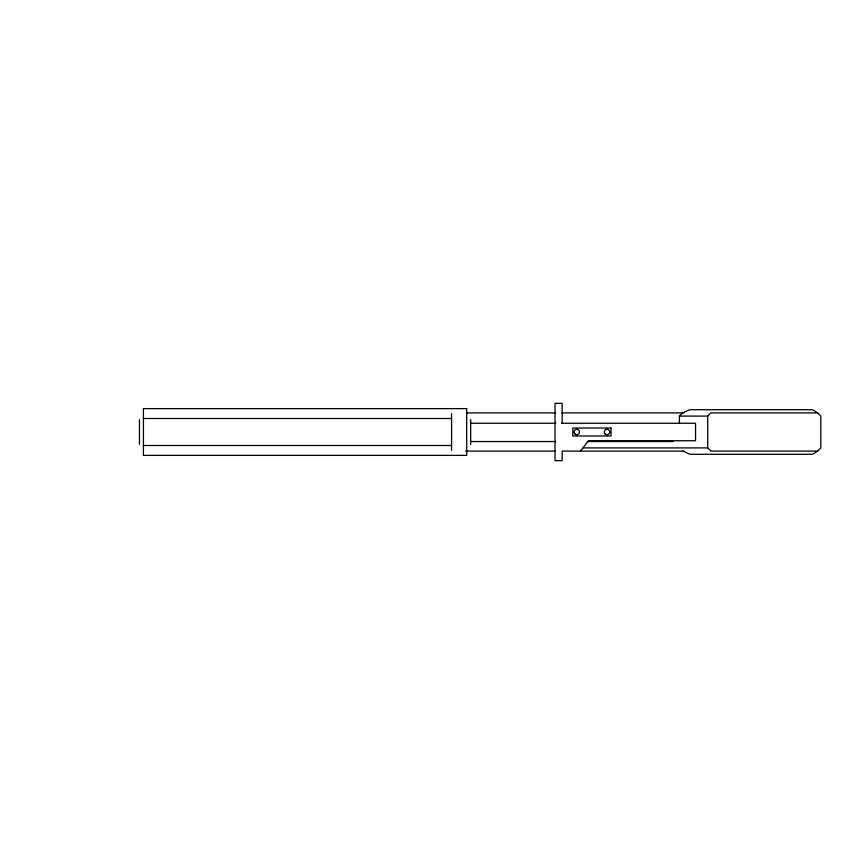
<?xml version="1.0" encoding="UTF-8"?>
<svg xmlns="http://www.w3.org/2000/svg" width="864" height="864" viewBox="0 0 864 864"><rect width="100%" height="100%" fill="white"/><g stroke="black" fill="none" stroke-linecap="round" stroke-linejoin="round"><path stroke-width="1.3" d="M580.457 451.094L588.406 440.748L695.542 440.748L695.542 423.252L561.697 423.252M817.646 451.094L710.888 451.094L707.713 447.908L707.713 416.092L710.672 412.906L817.646 412.906L820.8 416.092L820.8 447.908L817.646 451.094L812.614 454.27L690.088 454.27L682.949 451.094M679.396 423.252L679.396 416.092L682.571 412.906L689.72 409.73L812.614 409.73L817.646 412.906M466.409 412.906L555.725 412.906M561.74 412.906L683.899 412.906M679.396 416.092L707.713 416.092M143.424 418.5L451.591 418.5M470.437 423.252L555.779 423.252M470.718 441.547L555.779 441.547M587.185 441.547L673.196 441.547M143.424 445.5L451.591 445.5M583.146 447.908L707.713 447.908M465.577 451.094L555.001 451.094M683.813 451.094L562.162 451.094L562.162 460.642L555.001 460.642L555.001 403.358L562.162 403.358L562.162 423.252M470.686 419.558L470.686 444.442M451.591 413.586L451.591 450.414M139.45 419.45L139.45 444.55M466.7 408.618L143.424 408.618L143.424 455.382L466.7 455.382L466.7 408.618M610.999 428.036L572.821 428.036L572.821 435.985L610.999 435.985L610.999 428.036M574.884 433.922A2.7 2.7 0 0 0 579.409 432.713A2.7 2.7 0 0 0 576.094 429.397A2.7 2.7 0 0 0 574.884 433.922M605.113 433.922A2.7 2.7 0 0 0 609.638 432.713A2.7 2.7 0 0 0 606.323 429.397A2.7 2.7 0 0 0 605.113 433.922"/></g></svg>
